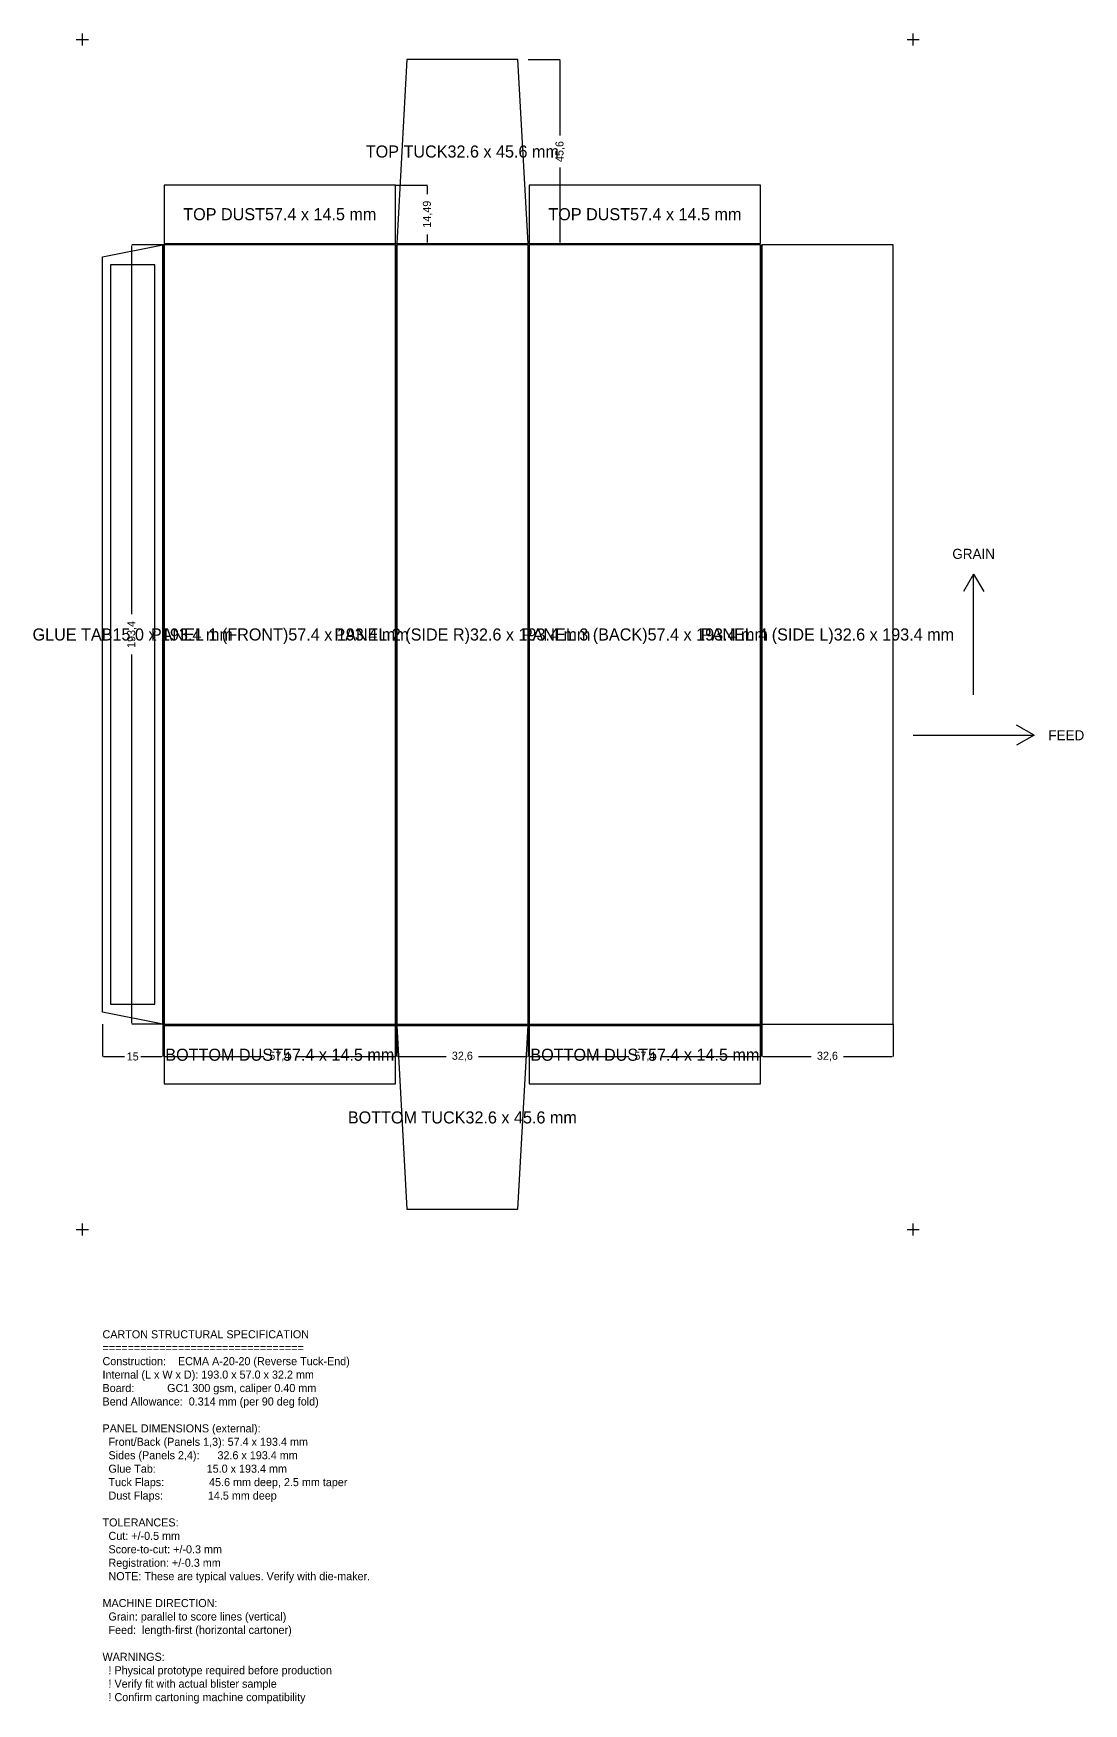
# Model space of a CAD drawing. Header units: millimetres. Extents: x -17 to 244, y -122 to 292.
import ezdxf
from ezdxf.enums import TextEntityAlignment as Align

# ---------------------------------------------------------------- set-up
doc = ezdxf.new("R2010")
doc.units = ezdxf.units.MM
for name, color, linetype in [('ANNOTATION', 7, 'Continuous'), ('CREASE', 3, 'Continuous'), ('CUT', 1, 'Continuous'), ('DIMENSIONS', 6, 'Continuous'), ('GLUE', 5, 'Continuous')]:
    doc.layers.add(name, color=color, linetype=linetype)
doc.dimstyles.get("Standard").update_dxf_attribs({"dimtxt": 2.5, "dimasz": 2.5, "dimexe": 1.25, "dimexo": 0.625, "dimtad": 1, "dimcen": 2.5, "dimazin": 3, "dimtfac": 1, "dimtmove": 0, "dimatfit": 3})

# ---------------------------------------------------------------- blocks, each defined once
blk = doc.blocks.new('_CLOSEDFILLED')
at = {"color": 0, "linetype": 'BYBLOCK'}
blk.add_solid([(-1, 0.2), (0, 0), (-1, -0.2)], dxfattribs=at)
blk = doc.blocks.new('*D1')
for p, q in [((15.31, 46.1), (15.31, 38.1)), ((72.71, 46.1), (72.71, 38.1)), ((15.56, 38.1), (40.01, 38.1)), ((48.01, 38.1), (72.46, 38.1))]:
    blk.add_line(p, q)
at = {"layer": 'Defpoints'}
for p in [(15.31, 46.1), (72.71, 46.1), (15.31, 38.1)]:
    blk.add_point(p, dxfattribs=at)
at = {"layer": 'DIMENSIONS', "xscale": 0.25, "yscale": 0.25, "rotation": 180}
blk.add_blockref('_CLOSEDFILLED', (15.31, 38.1), dxfattribs=at)
at = {"layer": 'DIMENSIONS', "xscale": 0.25, "yscale": 0.25}
blk.add_blockref('_CLOSEDFILLED', (72.71, 38.1), dxfattribs=at)
at = {"layer": 'DIMENSIONS', "insert": (44.01, 38.1), "char_height": 2, "attachment_point": 5}
blk.add_mtext('57,4', dxfattribs=at)
blk = doc.blocks.new('*D2')
for p, q in [((73.03, 46.1), (73.03, 38.1)), ((105.63, 46.1), (105.63, 38.1)), ((73.28, 38.1), (85.33, 38.1)), ((93.33, 38.1), (105.38, 38.1))]:
    blk.add_line(p, q)
at = {"layer": 'Defpoints'}
for p in [(73.03, 46.1), (105.63, 46.1), (73.03, 38.1)]:
    blk.add_point(p, dxfattribs=at)
at = {"layer": 'DIMENSIONS', "xscale": 0.25, "yscale": 0.25, "rotation": 180}
blk.add_blockref('_CLOSEDFILLED', (73.03, 38.1), dxfattribs=at)
at = {"layer": 'DIMENSIONS', "xscale": 0.25, "yscale": 0.25}
blk.add_blockref('_CLOSEDFILLED', (105.63, 38.1), dxfattribs=at)
at = {"layer": 'DIMENSIONS', "insert": (89.33, 38.1), "char_height": 2, "attachment_point": 5}
blk.add_mtext('32,6', dxfattribs=at)
blk = doc.blocks.new('*D3')
for p, q in [((105.94, 46.1), (105.94, 38.1)), ((163.34, 46.1), (163.34, 38.1)), ((106.19, 38.1), (130.64, 38.1)), ((138.64, 38.1), (163.09, 38.1))]:
    blk.add_line(p, q)
at = {"layer": 'Defpoints'}
for p in [(105.94, 46.1), (163.34, 46.1), (105.94, 38.1)]:
    blk.add_point(p, dxfattribs=at)
at = {"layer": 'DIMENSIONS', "xscale": 0.25, "yscale": 0.25, "rotation": 180}
blk.add_blockref('_CLOSEDFILLED', (105.94, 38.1), dxfattribs=at)
at = {"layer": 'DIMENSIONS', "xscale": 0.25, "yscale": 0.25}
blk.add_blockref('_CLOSEDFILLED', (163.34, 38.1), dxfattribs=at)
at = {"layer": 'DIMENSIONS', "insert": (134.64, 38.1), "char_height": 2, "attachment_point": 5}
blk.add_mtext('57,4', dxfattribs=at)
blk = doc.blocks.new('*D4')
for p, q in [((163.66, 46.1), (163.66, 38.1)), ((196.26, 46.1), (196.26, 38.1)), ((163.91, 38.1), (175.96, 38.1)), ((183.96, 38.1), (196.01, 38.1))]:
    blk.add_line(p, q)
at = {"layer": 'Defpoints'}
for p in [(163.66, 46.1), (196.26, 46.1), (163.66, 38.1)]:
    blk.add_point(p, dxfattribs=at)
at = {"layer": 'DIMENSIONS', "xscale": 0.25, "yscale": 0.25, "rotation": 180}
blk.add_blockref('_CLOSEDFILLED', (163.66, 38.1), dxfattribs=at)
at = {"layer": 'DIMENSIONS', "xscale": 0.25, "yscale": 0.25}
blk.add_blockref('_CLOSEDFILLED', (196.26, 38.1), dxfattribs=at)
at = {"layer": 'DIMENSIONS', "insert": (179.96, 38.1), "char_height": 2, "attachment_point": 5}
blk.add_mtext('32,6', dxfattribs=at)
blk = doc.blocks.new('*D5')
for p, q in [((15.31, 239.5), (7.31, 239.5)), ((7.31, 147.8), (7.31, 239.25)), ((7.31, 46.35), (7.31, 137.8)), ((15.31, 46.1), (7.31, 46.1))]:
    blk.add_line(p, q)
at = {"layer": 'Defpoints'}
for p in [(15.31, 239.5), (7.31, 46.1), (15.31, 46.1)]:
    blk.add_point(p, dxfattribs=at)
at = {"layer": 'DIMENSIONS', "xscale": 0.25, "yscale": 0.25}
for p, rotation in [((7.31, 239.5), 90), ((7.31, 46.1), 270)]:
    blk.add_blockref('_CLOSEDFILLED', p, dxfattribs=dict(at, rotation=rotation))
at = {"layer": 'DIMENSIONS', "insert": (7.31, 142.8), "char_height": 2, "attachment_point": 5, "rotation": 90}
blk.add_mtext('193,4', dxfattribs=at)
blk = doc.blocks.new('*D6')
for p, q in [((0, 46.1), (0, 38.1)), ((15, 46.1), (15, 38.1)), ((0.25, 38.1), (5.5, 38.1)), ((9.5, 38.1), (14.75, 38.1))]:
    blk.add_line(p, q)
at = {"layer": 'Defpoints'}
for p in [(0, 46.1), (15, 46.1), (0, 38.1)]:
    blk.add_point(p, dxfattribs=at)
at = {"layer": 'DIMENSIONS', "xscale": 0.25, "yscale": 0.25, "rotation": 180}
blk.add_blockref('_CLOSEDFILLED', (0, 38.1), dxfattribs=at)
at = {"layer": 'DIMENSIONS', "xscale": 0.25, "yscale": 0.25}
blk.add_blockref('_CLOSEDFILLED', (15, 38.1), dxfattribs=at)
at = {"layer": 'DIMENSIONS', "insert": (7.5, 38.1), "char_height": 2, "attachment_point": 5}
blk.add_mtext('15', dxfattribs=at)
blk = doc.blocks.new('*D7')
for p, q in [((105.63, 285.41), (113.63, 285.41)), ((113.63, 266.61), (113.63, 285.16)), ((113.63, 240.06), (113.63, 258.61)), ((105.63, 239.81), (113.63, 239.81))]:
    blk.add_line(p, q)
at = {"layer": 'Defpoints'}
for p in [(105.63, 285.41), (105.63, 239.81), (113.63, 239.81)]:
    blk.add_point(p, dxfattribs=at)
at = {"layer": 'DIMENSIONS', "xscale": 0.25, "yscale": 0.25}
for p, rotation in [((113.63, 285.41), 90), ((113.63, 239.81), 270)]:
    blk.add_blockref('_CLOSEDFILLED', p, dxfattribs=dict(at, rotation=rotation))
at = {"layer": 'DIMENSIONS', "insert": (113.63, 262.61), "char_height": 2, "attachment_point": 5, "rotation": 90}
blk.add_mtext('45,6', dxfattribs=at)
blk = doc.blocks.new('*D8')
for p, q in [((72.71, 254.3), (80.71, 254.3)), ((80.71, 252.06), (80.71, 254.05)), ((80.71, 240.06), (80.71, 242.06)), ((72.71, 239.81), (80.71, 239.81))]:
    blk.add_line(p, q)
at = {"layer": 'Defpoints'}
for p in [(72.71, 254.3), (72.71, 239.81), (80.71, 239.81)]:
    blk.add_point(p, dxfattribs=at)
at = {"layer": 'DIMENSIONS', "xscale": 0.25, "yscale": 0.25}
for p, rotation in [((80.71, 254.3), 90), ((80.71, 239.81), 270)]:
    blk.add_blockref('_CLOSEDFILLED', p, dxfattribs=dict(at, rotation=rotation))
at = {"layer": 'DIMENSIONS', "insert": (80.71, 247.06), "char_height": 2, "attachment_point": 5, "rotation": 90}
blk.add_mtext('14,49', dxfattribs=at)

msp = doc.modelspace()

# ---------------------------------------------------------------- linework, layer by layer
at = {"layer": 'ANNOTATION'}
for p, q in [((-6.5, 290.414), (-3.5, 290.414)), ((-5, 288.914), (-5, 291.914)), ((199.757, 290.414), (202.757, 290.414)), ((201.257, 288.914), (201.257, 291.914)), ((216.257, 157.8), (213.757, 153.47)), ((216.257, 127.8), (216.257, 157.8)), ((216.257, 157.8), (218.757, 153.47)), ((231.257, 117.8), (226.927, 120.3)), ((201.257, 117.8), (231.257, 117.8)), ((231.257, 117.8), (226.927, 115.3)), ((-5, -6.314), (-5, -3.314)), ((201.257, -6.314), (201.257, -3.314)), ((-6.5, -4.814), (-3.5, -4.814)), ((199.757, -4.814), (202.757, -4.814))]:
    msp.add_line(p, q, dxfattribs=at)
at = {"layer": 'CREASE'}
for p, q in [((15, 46.1), (15, 239.5)), ((15.314, 239.814), (72.714, 239.814)), ((15.314, 46.1), (15.314, 239.5)), ((73.028, 239.814), (105.628, 239.814)), ((73.028, 46.1), (73.028, 239.5)), ((105.942, 239.814), (163.342, 239.814)), ((105.942, 46.1), (105.942, 239.5)), ((163.657, 46.1), (163.657, 239.5)), ((15.314, 45.786), (72.714, 45.786)), ((73.028, 45.786), (105.628, 45.786)), ((105.942, 45.786), (163.342, 45.786))]:
    msp.add_line(p, q, dxfattribs=at)
at = {"layer": 'CUT'}
for points in [[(73.028, 239.814), (105.628, 239.814), (103.128, 285.414), (75.528, 285.414)], [(15.314, 239.814), (72.714, 239.814), (72.714, 254.304), (15.314, 254.304)], [(105.942, 239.814), (163.342, 239.814), (163.342, 254.304), (105.942, 254.304)], [(0, 49.1), (0, 236.5), (15, 239.5), (15, 46.1)], [(15.314, 46.1), (72.714, 46.1), (72.714, 239.5), (15.314, 239.5)], [(73.028, 46.1), (105.628, 46.1), (105.628, 239.5), (73.028, 239.5)], [(105.942, 46.1), (163.342, 46.1), (163.342, 239.5), (105.942, 239.5)], [(163.657, 46.1), (196.257, 46.1), (196.257, 239.5), (163.657, 239.5)], [(15.314, 31.296), (72.714, 31.296), (72.714, 45.786), (15.314, 45.786)], [(75.528, 0.186), (103.128, 0.186), (105.628, 45.786), (73.028, 45.786)], [(105.942, 31.296), (163.342, 31.296), (163.342, 45.786), (105.942, 45.786)]]:
    msp.add_lwpolyline(points, close=True, dxfattribs=at)
at = {"layer": 'GLUE'}
msp.add_lwpolyline([(2, 51.1), (13, 51.1), (13, 234.5), (2, 234.5)], close=True, dxfattribs=at)

# ---------------------------------------------------------------- texts
at = {"layer": 'ANNOTATION'}
for s, height, p in [('TOP TUCK32.6 x 45.6 mm', 3, (89.328, 262.614)), ('TOP DUST57.4 x 14.5 mm', 3, (44.014, 247.059)), ('TOP DUST57.4 x 14.5 mm', 3, (134.642, 247.059)), ('GRAIN', 2.5, (216.257, 162.8)), ('GLUE TAB15.0 x 193.4 mm', 3, (7.5, 142.8)), ('PANEL 1 (FRONT)57.4 x 193.4 mm', 3, (44.014, 142.8)), ('PANEL 2 (SIDE R)32.6 x 193.4 mm', 3, (89.328, 142.8)), ('PANEL 3 (BACK)57.4 x 193.4 mm', 3, (134.642, 142.8)), ('PANEL 4 (SIDE L)32.6 x 193.4 mm', 3, (179.957, 142.8)), ('FEED', 2.5, (239.257, 117.8)), ('BOTTOM DUST57.4 x 14.5 mm', 3, (44.014, 38.541)), ('BOTTOM DUST57.4 x 14.5 mm', 3, (134.642, 38.541)), ('BOTTOM TUCK32.6 x 45.6 mm', 3, (89.328, 22.986))]:
    msp.add_text(s, height=height, dxfattribs=at).set_placement(p, align=Align.MIDDLE_CENTER)
at = {"layer": 'ANNOTATION', "insert": (0, -29.814), "char_height": 2, "width": 200, "attachment_point": 1}
msp.add_mtext('CARTON STRUCTURAL SPECIFICATION\\P================================\\PConstruction:    ECMA A-20-20 (Reverse Tuck-End)\\PInternal (L x W x D): 193.0 x 57.0 x 32.2 mm\\PBoard:           GC1 300 gsm, caliper 0.40 mm\\PBend Allowance:  0.314 mm (per 90 deg fold)\\P\\PPANEL DIMENSIONS (external):\\P  Front/Back (Panels 1,3): 57.4 x 193.4 mm\\P  Sides (Panels 2,4):      32.6 x 193.4 mm\\P  Glue Tab:                 15.0 x 193.4 mm\\P  Tuck Flaps:               45.6 mm deep, 2.5 mm taper\\P  Dust Flaps:               14.5 mm deep\\P\\PTOLERANCES:\\P  Cut: +/-0.5 mm\\P  Score-to-cut: +/-0.3 mm\\P  Registration: +/-0.3 mm\\P  NOTE: These are typical values. Verify with die-maker.\\P\\PMACHINE DIRECTION:\\P  Grain: parallel to score lines (vertical)\\P  Feed:  length-first (horizontal cartoner)\\P\\PWARNINGS:\\P  ! Physical prototype required before production\\P  ! Verify fit with actual blister sample\\P  ! Confirm cartoning machine compatibility', dxfattribs=at)

# ---------------------------------------------------------------- dimensions: what is measured, and where the dimension line sits
at = {"layer": 'DIMENSIONS'}
for base, p1, p2, picture, middle in [((113.628, 239.814), (105.628, 239.814), (105.628, 285.414), '*D7', (113.628, 262.614)), ((80.714, 239.814), (72.714, 239.814), (72.714, 254.304), '*D8', (80.714, 247.059)), ((7.314, 46.1), (15.314, 46.1), (15.314, 239.5), '*D5', (7.314, 142.8))]:
    dim = msp.add_linear_dim(base=base, p1=p1, p2=p2, angle=90, dimstyle='Standard', override={"dimtxt": 2}, dxfattribs=at)
    dim.commit()
    dim.dimension.update_dxf_attribs({"geometry": picture, "text_midpoint": middle})
for base, p1, p2, picture, middle in [((0, 38.1), (0, 46.1), (15, 46.1), '*D6', (7.5, 38.1)), ((15.314, 38.1), (15.314, 46.1), (72.714, 46.1), '*D1', (44.014, 38.1)), ((73.028, 38.1), (73.028, 46.1), (105.628, 46.1), '*D2', (89.328, 38.1)), ((105.942, 38.1), (105.942, 46.1), (163.342, 46.1), '*D3', (134.642, 38.1)), ((163.657, 38.1), (163.657, 46.1), (196.257, 46.1), '*D4', (179.957, 38.1))]:
    dim = msp.add_linear_dim(base=base, p1=p1, p2=p2, dimstyle='Standard', override={"dimtxt": 2}, dxfattribs=at)
    dim.commit()
    dim.dimension.update_dxf_attribs({"geometry": picture, "text_midpoint": middle})

doc.saveas('drawing.dxf')
